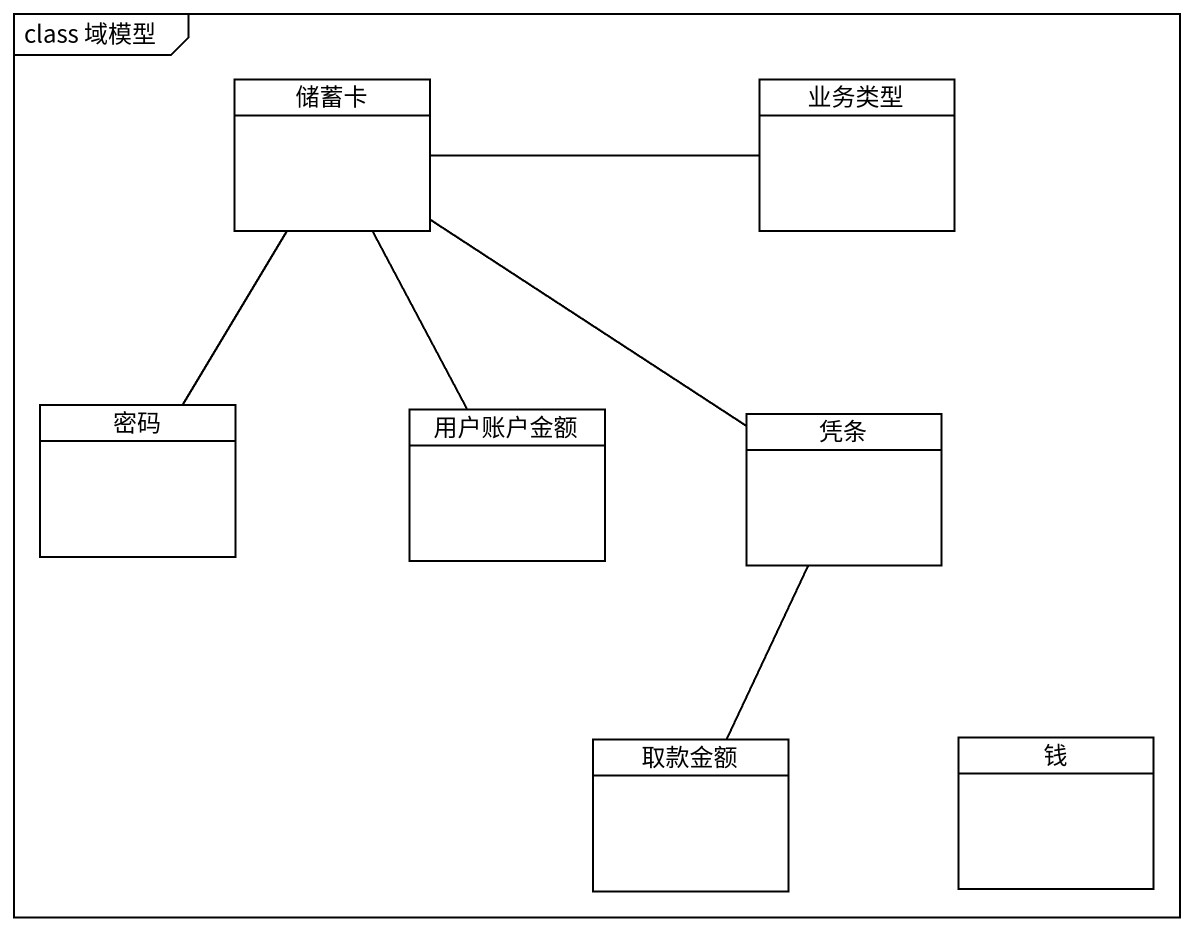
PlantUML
@startuml
mainframe class 域模型
hide circle
hide empty members
class 储蓄卡
class 业务类型
class 密码
class 用户账户金额
class 凭条
class 取款金额
class 钱
储蓄卡 -right- 业务类型
储蓄卡 -- 用户账户金额
储蓄卡 -- 凭条
密码 -up- 储蓄卡
凭条 -- 取款金额
@enduml
